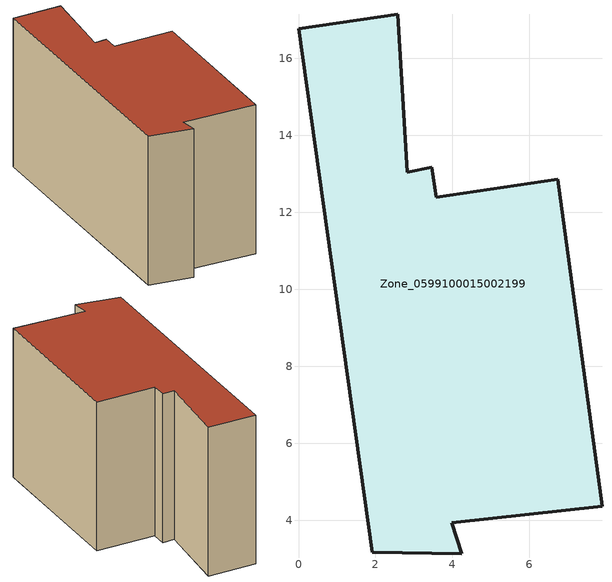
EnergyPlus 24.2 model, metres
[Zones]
Zone_0599100015002199
 floor ground (C_G): 0,16.76 2.58,17.14 2.82,13.04 3.47,13.17 3.58,12.39 6.74,12.86 7.88,4.37 3.98,3.93 4.24,3.13 1.91,3.17 z0.8
 wall outside (C_F): 3.98,3.93 7.88,4.37 6.74,12.86 3.58,12.39 3.47,13.17 2.82,13.04 2.58,17.14 0,16.76 1.91,3.17 4.24,3.13 3.98,3.93 z0.8:8.94
 roof outside (C_R): 2.58,17.14 0,16.76 1.91,3.17 4.24,3.13 3.98,3.93 7.88,4.37 6.74,12.86 3.58,12.39 3.47,13.17 2.82,13.04 z8.94
[BUILDING]
Pand.0599100015002199: North Axis=0; Terrain=City; Loads Convergence Tolerance Value=0.04; Temperature Convergence Tolerance Value=0.4; Solar Distribution=FullExterior; Maximum Number of Warmup Days=25; Minimum Number of Warmup Days=1
[Site:Location]
Rotterdam.The.Hague.AP_ZH_NLD Design_Conditions: Latitude=51.96; Longitude=4.45; Time Zone=1; Elevation=-4.5
[SITE:GROUNDTEMPERATURE:BUILDINGSURFACE]
18, 18, 18, 18, 18, 18, 18, 18, 18, 18, 18, 18
[MATERIAL] Thermal Absorptance=0.9; Solar Absorptance=0.7; Visible Absorptance=0.7
Name | Roughness | Thickness | Conductivity | Density | Specific Heat
G.TI.1975-1991 | MediumSmooth | 0.15 | 0.288461 | 540 | 1210
F.TI.1975-1991 | Rough | 0.3 | 0.230769 | 1920 | 840
R.TI.1975-1991 | MediumRough | 0.2 | 0.153846 | 1500 | 1000
[CONSTRUCTION]
C_G: G.TI.1975-1991
C_F: F.TI.1975-1991
C_R: R.TI.1975-1991
[ZONE]
Zone_0599100015002199: Type=1; Multiplier=1; Ceiling Height=Autocalculate; Volume=Autocalculate; Floor Area=autocalculate; Part of Total Floor Area=Yes
[ZONEINFILTRATION:DESIGNFLOWRATE]
Infil_Zone_0599100015002199: Zone or ZoneList or Space or SpaceList=Zone_0599100015002199; Schedule=AlwaysOn; Design Flow Rate Calculation Method=Flow/Area; Flow Rate per Floor Area=0.003; Constant Term Coefficient=1; Temperature Term Coefficient=0; Velocity Term Coefficient=0; Velocity Squared Term Coefficient=0
[HVACTEMPLATE:ZONE:IDEALLOADSAIRSYSTEM]
Zone_0599100015002199: Maximum Heating Supply Air Temperature=50; Minimum Cooling Supply Air Temperature=13; Maximum Heating Supply Air Humidity Ratio=0.0156; Minimum Cooling Supply Air Humidity Ratio=0.0077; Heating Limit=NoLimit; Cooling Limit=NoLimit; Dehumidification Control Type=ConstantSensibleHeatRatio; Cooling Sensible Heat Ratio=0.7; Dehumidification Setpoint=60; Humidification Control Type=None; Humidification Setpoint=30; Outdoor Air Method=None; Outdoor Air Flow Rate per Person=0.00944; Outdoor Air Flow Rate per Zone Floor Area=0; Outdoor Air Flow Rate per Zone=0; Demand Controlled Ventilation Type=None; Outdoor Air Economizer Type=NoEconomizer; Heat Recovery Type=None; Sensible Heat Recovery Effectiveness=0.7; Latent Heat Recovery Effectiveness=0.65
[ZONECONTROL:THERMOSTAT]
ThermostatControl_Zone_0599100015002199: Zone or ZoneList=Zone_0599100015002199; Control Type Schedule=DualSetpointControlType; Control 1=Thermostat_Zone_0599100015002199; Temperature Difference Between Cutout And Setpoint=0
[THERMOSTATSETPOINT:DUALSETPOINT]
Thermostat_Zone_0599100015002199: Heating Setpoint Temperature Schedule=HeatingSetpoint_Zone_0599100015002199; Cooling Setpoint Temperature Schedule=CoolingSetpoint_Zone_0599100015002199
[SCHEDULE:COMPACT]
HeatingSetpoint_Zone_0599100015002199: Through: 12/31, For: AllDays, Until: 24:00, 21
CoolingSetpoint_Zone_0599100015002199: Through: 12/31, For: AllDays, Until: 24:00, 24
DualSetpointControlType: Through: 12/31, For: AllDays, Until: 24:00, 4
AlwaysOn: Through: 12/31, For: AllDays, Until: 24:00, 1
